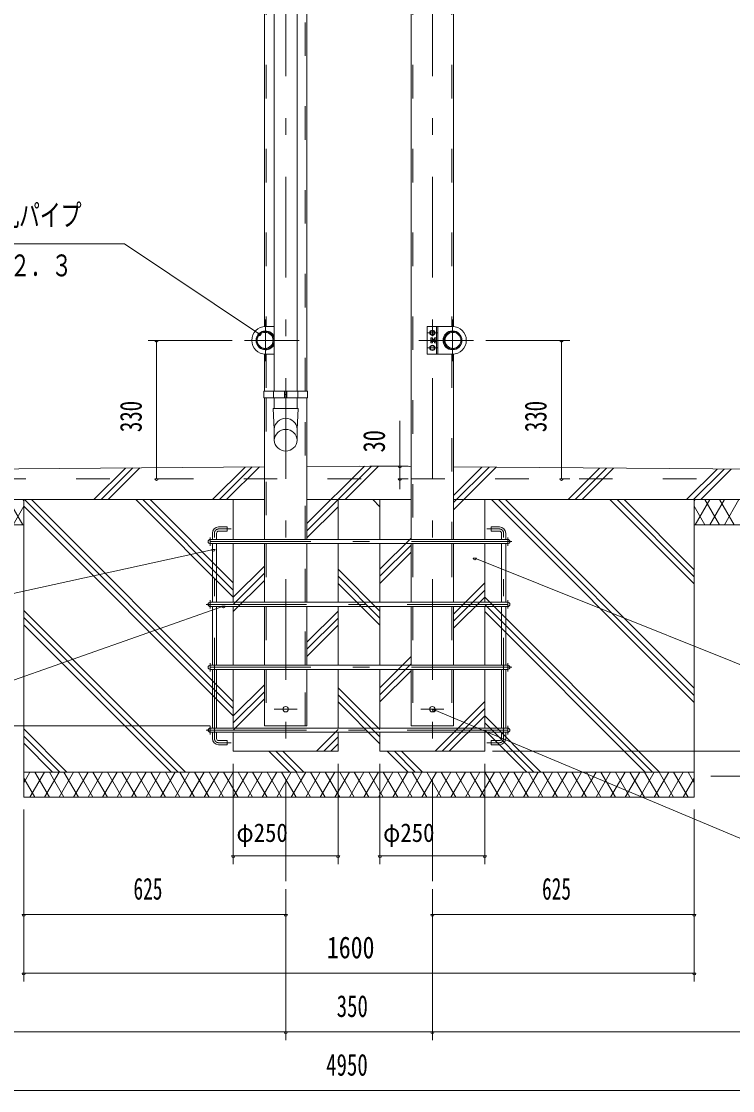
# Model space of a CAD drawing. Units: millimetres, scale not verified, with parts at other scales. Extents: x -35377 to 35394, y -16800 to 16800.
# Drawn here: x 19125 to 25914, y -3848 to 6356 of the extents above; entities that cross this region are included whole.
import ezdxf
from ezdxf.enums import TextEntityAlignment as Align

# ---------------------------------------------------------------- set-up
doc = ezdxf.new("R2010")
doc.units = ezdxf.units.MM
doc.header["$LTSCALE"] = 80
doc.linetypes.add('USER2', pattern=[10, 4, -6])
doc.linetypes.add('USER3', pattern=[24, 12, -5, 2, -5])
for name, color, linetype, lineweight in [('0-6_2-02BOLD', 7, 'Continuous', 18), ('0-7_2-12HIDDEN', 3, 'USER2', 18), ('0-8_2-22CENTER', 3, 'USER3', 18), ('0-9_2-42THIN', 4, 'Continuous', 18), ('0-A_2-52DIM', 3, 'Continuous', 18), ('0-B_2-62HATCH', 2, 'Continuous', 18)]:
    doc.layers.add(name, color=color, linetype=linetype, lineweight=lineweight)
doc.styles.add('ＭＳ ゴシック', font='')
doc.styles.get('ＭＳ ゴシック').set_extended_font_data('MS Gothic')

msp = doc.modelspace()

# ---------------------------------------------------------------- linework, layer by layer
at = {"layer": '0-6_2-02BOLD'}
for p, q in [((21537.92, 8791.89), (21537.92, 2826.27)), ((21757.96, 2826.27), (21757.96, 8791.89)), ((21444.73, 3443.41), (21444.73, 6739.89)), ((21851.13, 6739.89), (21851.13, 2826.28)), ((22844.73, 6739.89), (22844.73, 1411.89)), ((23251.13, 3443.41), (23251.13, 6739.89)), ((21537.92, 3443.89), (21455.93, 3443.89)), ((23087.93, 3443.89), (23087.93, 3179.89)), ((23047.93, 3323.44), (23033.95, 3323.44)), ((23033.95, 3300.34), (23047.93, 3300.34)), ((23067.93, 3323.89), (23047.93, 3323.89)), ((23047.93, 3299.89), (23067.93, 3299.89)), ((23087.93, 3323.44), (23069.95, 3323.44)), ((23069.95, 3300.34), (23087.93, 3300.34)), ((23087.93, 3288.79), (23069.95, 3288.79)), ((23155.12, 3299.89), (23150.73, 3299.89)), ((21444.73, 2826.28), (21444.73, 3180.36)), ((21455.93, 3179.89), (21537.92, 3179.89)), ((23251.13, 1411.89), (23251.13, 3180.36)), ((21444.73, 1411.89), (21444.73, 2762.28)), ((21531.5, 2826.27), (21531.5, 2762.28)), ((21537.89, 2762.28), (21537.89, 2660.41)), ((21635.73, 2762.28), (21635.73, 2826.28)), ((21660.13, 2794.28), (21635.73, 2794.28)), ((21660.13, 2826.28), (21660.13, 2762.28)), ((21757.89, 2762.28), (21757.89, 2660.41)), ((21764.29, 2762.28), (21764.29, 2826.27)), ((21851.13, 2762.28), (21851.13, 1411.89)), ((22347.93, 2111.89), (22829.73, 2109.49)), ((23251.13, 2104.59), (32247.93, 2031.89)), ((21444.73, 1791.89), (12447.93, 1791.89)), ((21147.93, 1791.89), (21147.93, 1411.89)), ((21851.13, 1791.89), (22844.73, 1791.89)), ((22147.93, 1411.89), (22147.93, 1791.89)), ((22547.93, 1791.89), (22547.93, 1411.89)), ((23251.13, 1791.89), (32247.93, 1791.89)), ((23547.93, 1411.89), (23547.93, 1791.89)), ((20947.93, 1411.89), (20947.93, 1471.89)), ((20987.93, 1471.89), (20987.93, 1411.89)), ((23707.93, 1411.89), (23707.93, 1471.89)), ((23747.93, 1471.89), (23747.93, 1411.89)), ((23767.93, 1411.89), (20927.93, 1411.89)), ((20927.93, 1371.89), (23767.93, 1371.89)), ((20947.93, 811.89), (20947.93, 1371.89)), ((20987.93, 1371.89), (20987.93, 811.89)), ((21147.93, 1371.89), (21147.93, 811.89)), ((21444.72, 811.89), (21444.72, 1371.89)), ((21851.13, 1371.89), (21851.13, 811.89)), ((22147.93, 811.89), (22147.93, 1371.89)), ((22547.93, 1371.89), (22547.93, 811.89)), ((22844.73, 1371.89), (22844.73, 811.89)), ((23251.13, 811.89), (23251.13, 1371.89)), ((23547.93, 811.89), (23547.93, 1371.89)), ((23707.93, 811.89), (23707.93, 1371.89)), ((23747.93, 1371.89), (23747.93, 811.89)), ((23767.93, 811.89), (20927.93, 811.89)), ((20927.93, 771.89), (23767.93, 771.89)), ((20947.93, 211.89), (20947.93, 771.89)), ((20987.93, 771.89), (20987.93, 211.89)), ((21147.93, 771.89), (21147.93, 211.89)), ((21444.72, 211.89), (21444.72, 771.89)), ((21851.13, 771.89), (21851.13, 211.89)), ((22147.93, 211.89), (22147.93, 771.89)), ((22547.93, 771.89), (22547.93, 211.89)), ((22844.73, 771.89), (22844.73, 211.89)), ((23251.13, 211.89), (23251.13, 771.89)), ((23547.93, 211.89), (23547.93, 771.89)), ((23707.93, 211.89), (23707.93, 771.89)), ((23747.93, 771.89), (23747.93, 211.89)), ((23767.93, 211.89), (20927.93, 211.89)), ((20927.93, 171.89), (23767.93, 171.89)), ((20947.93, -388.11), (20947.93, 171.89)), ((20987.93, 171.89), (20987.93, -388.11)), ((21147.93, 171.89), (21147.93, -388.11)), ((21851.13, 171.89), (21851.13, -368.11)), ((22147.93, -388.11), (22147.93, 171.89)), ((22547.93, 171.89), (22547.93, -388.11)), ((23547.93, -388.11), (23547.93, 171.89)), ((23707.93, -388.11), (23707.93, 171.89)), ((23747.93, 171.89), (23747.93, -388.11)), ((23767.93, -388.11), (20927.93, -388.11)), ((20927.93, -428.11), (23767.93, -428.11)), ((20947.93, -488.11), (20947.93, -428.11)), ((20987.93, -428.11), (20987.93, -488.11)), ((23687.93, -508.11), (23607.93, -508.11)), ((23707.93, -488.11), (23707.93, -428.11)), ((23747.93, -428.11), (23747.93, -488.11)), ((25547.94, -808.11), (19147.93, -808.11))]:
    msp.add_line(p, q, dxfattribs=at)
for points in [[(23239.93, 3179.89), (22999.94, 3179.89), (22999.94, 3443.89), (23239.93, 3443.89)], [(21537.92, 3302.7), (21536.73, 3303.89), (21536.73, 3319.89), (21537.92, 3321.07)], [(23069.95, 3288.79), (23067.93, 3292.29), (23067.93, 3331.49), (23069.95, 3334.98), (23087.93, 3334.98)], [(23150.73, 3323.89), (23155.12, 3323.89), (23159.13, 3319.89), (23159.13, 3303.89), (23155.12, 3299.89), (23155.12, 3323.89)], [(21529.91, 2660.42), (21537.92, 2461.78), (21537.92, 2358.39)], [(21757.9, 2358.39), (21757.9, 2461.78), (21765.9, 2660.42), (21529.91, 2660.42)], [(19147.93, 1551.89), (12447.93, 1551.89), (12447.93, 2031.89), (21444.73, 2104.59)], [(22844.73, 2107.88), (22347.93, 2111.89), (21851.13, 2107.88)], [(32247.93, 2031.89), (32247.93, 1551.89), (25547.94, 1551.89)], [(25547.94, 1791.89), (25547.94, -1048.11), (19147.93, -1048.11), (19147.93, 1791.89)], [(21007.93, 1491.89), (21087.93, 1491.89), (21087.93, 1531.89), (21007.93, 1531.89)], [(23687.93, 1491.89), (23607.93, 1491.89), (23607.93, 1531.89), (23687.93, 1531.89)], [(21851.13, -368.11), (21444.72, -368.11), (21444.72, 171.89)], [(22844.73, 171.89), (22844.73, -368.11), (23251.13, -368.11), (23251.13, 171.89)], [(21007.93, -508.11), (21087.93, -508.11), (21087.93, -548.11), (21007.93, -548.11)], [(21147.93, -428.11), (21147.93, -608.11), (22147.93, -608.11), (22147.93, -428.11)], [(22547.93, -428.11), (22547.93, -608.11), (23547.93, -608.11), (23547.93, -428.11)], [(23607.93, -508.11), (23607.93, -548.11), (23687.93, -548.11)]]:
    msp.add_lwpolyline(points, dxfattribs=at)
for points in [[(23067.93, 3372.34), (23047.93, 3360.79), (23027.93, 3372.34), (23027.93, 3395.43), (23047.93, 3406.98), (23067.93, 3395.43)], [(23031.93, 3331.49), (23033.95, 3334.98), (23047.93, 3334.98), (23047.93, 3288.79), (23033.95, 3288.79), (23031.93, 3292.29)], [(23067.93, 3228.34), (23067.93, 3251.43), (23047.93, 3262.98), (23027.93, 3251.43), (23027.93, 3228.34), (23047.93, 3216.79)], [(21438.33, 2762.28), (21857.51, 2762.28), (21857.51, 2826.27), (21438.33, 2826.27)]]:
    msp.add_lwpolyline(points, close=True, dxfattribs=at)
for centre, radius in [((21451.33, 3311.89), 85.4), ((21451.33, 3311.89), 76.2), ((23047.93, 3383.89), 25), ((23047.93, 3383.89), 19.6), ((23239.93, 3311.89), 90), ((23244.53, 3311.89), 85.4), ((23244.53, 3311.89), 76.2), ((23047.93, 3239.89), 25), ((23047.93, 3239.89), 19.6), ((21647.93, -208.11), 26), ((23047.93, -208.11), 26)]:
    msp.add_circle(centre, radius, dxfattribs=at)
for centre, radius, start, end in [((21455.93, 3311.89), 132, 90, 270), ((21455.93, 3311.89), 90, 24.35742, 335.64255), ((23239.93, 3311.89), 132, 270, 90), ((23065.97, 3311.89), 34.04, 160.17087, 199.83131), ((23041.2, 3294.57), 9.27, 141.46855, 180), ((23041.2, 3329.21), 9.26, 180, 218.54622), ((23077.19, 3329.21), 9.27, 180, 218.53142), ((23077.19, 3294.57), 9.26, 141.45375, 180), ((23101.98, 3311.89), 34.04, 160.16866, 199.8291), ((21647.92, 2457.86), 110.21, 3.55865, 176.44131), ((21647.92, 2351.56), 110.21, 3.55865, 176.44131), ((21647.92, 2365.24), 110.21, 183.56302, 356.43695), ((21007.93, 1471.89), 60, 90, 180), ((23687.93, 1471.89), 60, 0, 90), ((21007.93, 1471.89), 20, 90, 180), ((23687.93, 1471.89), 20, 0, 90), ((20927.93, 1391.89), 20, 90, 270), ((23767.93, 1391.89), 20, 270, 90), ((20927.93, 791.89), 20, 90, 270), ((23767.93, 791.89), 20, 270, 90), ((20927.93, 191.89), 20, 90, 270), ((23767.93, 191.89), 20, 270, 90), ((20927.93, -408.11), 20, 90, 270), ((23767.93, -408.11), 20, 270, 90), ((21007.93, -488.11), 60, 180, 270), ((21007.93, -488.11), 20, 180, 270), ((23687.93, -488.11), 60, 270, 0), ((23687.93, -488.11), 20, 270, 0)]:
    msp.add_arc(centre, radius, start, end, dxfattribs=at)
at = {"layer": '0-7_2-12HIDDEN'}
for p, q in [((21461.53, 6739.89), (21461.53, 3443.89)), ((21834.33, 2826.28), (21834.33, 6739.89)), ((22861.53, 6739.89), (22861.53, 1411.89)), ((23234.33, 6739.89), (23234.33, 3443.89)), ((23100.73, 3443.89), (23100.73, 3179.89)), ((21461.53, 3179.89), (21461.53, 2826.28)), ((23234.33, 3179.89), (23234.33, 1411.89)), ((21461.53, 2762.28), (21461.53, 1411.89)), ((21834.33, 1411.89), (21834.33, 2762.28)), ((12447.93, 1991.89), (32247.93, 1991.89)), ((21461.53, 1371.89), (21461.53, 811.89)), ((21834.33, 811.89), (21834.33, 1371.89)), ((22861.53, 1371.89), (22861.53, 811.89)), ((23234.33, 1371.89), (23234.33, 811.89)), ((21461.53, 771.89), (21461.53, 211.89)), ((21834.33, 211.89), (21834.33, 771.89)), ((22861.53, 771.89), (22861.53, 211.89)), ((23234.33, 771.89), (23234.33, 211.89)), ((21461.53, 171.89), (21461.53, -368.11)), ((21834.33, -368.11), (21834.33, 171.89)), ((22861.53, 171.89), (22861.53, -368.11)), ((23234.33, 171.89), (23234.33, -368.11))]:
    msp.add_line(p, q, dxfattribs=at)
at = {"layer": '0-8_2-22CENTER'}
for p, q in [((21647.93, -1848.11), (21647.93, 9855.89)), ((23047.93, -1848.11), (23047.93, 9855.89)), ((21455.93, 3511.89), (21455.93, 3111.89)), ((23239.93, 3511.89), (23239.93, 3111.89)), ((22997.93, 3383.89), (23097.93, 3383.89)), ((21255.94, 3311.89), (21775.93, 3311.89)), ((22919.93, 3311.89), (23439.92, 3311.89)), ((23097.93, 3239.89), (22995.31, 3239.89)), ((20927.93, 1431.89), (20927.93, 1351.89)), ((20967.93, -488.11), (20967.93, 1471.89)), ((21007.93, 1511.89), (21127.93, 1511.89)), ((23687.93, 1511.89), (23567.93, 1511.89)), ((23727.93, -488.11), (23727.93, 1471.89)), ((23767.93, 1431.89), (23767.93, 1351.89)), ((23807.93, 1391.89), (20887.93, 1391.89)), ((20927.93, 751.89), (20927.93, 831.89)), ((23767.93, 831.89), (23767.93, 751.89)), ((20887.93, 791.89), (23807.93, 791.89)), ((20927.93, 231.89), (20927.93, 151.89)), ((23767.93, 231.89), (23767.93, 151.89)), ((23807.93, 191.89), (20887.93, 191.89)), ((21539.12, -208.11), (21756.74, -208.11)), ((23156.74, -208.11), (22939.12, -208.11)), ((20887.93, -408.11), (23807.93, -408.11)), ((20927.93, -368.11), (20927.93, -448.11)), ((23767.93, -368.11), (23767.93, -448.11)), ((21127.93, -528.11), (21007.93, -528.11)), ((23567.93, -528.11), (23687.93, -528.11))]:
    msp.add_line(p, q, dxfattribs=at)
for centre, start, end in [((21007.93, 1471.89), 90, 180), ((23687.93, 1471.89), 0, 90), ((21007.93, -488.11), 180, 270), ((23687.93, -488.11), 270, 0)]:
    msp.add_arc(centre, 40, start, end, dxfattribs=at)
at = {"layer": '0-9_2-42THIN'}
for p, q in [((23047.93, 3320.69), (23067.93, 3320.69)), ((23067.93, 3303.09), (23047.93, 3303.09)), ((23158.33, 3320.69), (23150.35, 3320.69)), ((23150.35, 3303.09), (23158.33, 3303.09))]:
    msp.add_line(p, q, dxfattribs=at)
at = {"layer": '0-A_2-52DIM'}
for p, q in [((21412.86, 3370.25), (21380.86, 3370.25)), ((20335.93, 3311.89), (21135.94, 3311.89)), ((20431.93, 3311.89), (20399.93, 3311.89)), ((23559.92, 3311.89), (24359.93, 3311.89)), ((24295.93, 3311.89), (24263.93, 3311.89)), ((22737.58, 1891.46), (22737.58, 2543.89)), ((22817.58, 2111.89), (22450.47, 2111.89)), ((22753.58, 2111.89), (22721.58, 2111.89)), ((20431.93, 1991.89), (20399.93, 1991.89)), ((22753.58, 1991.89), (22721.58, 1991.89)), ((22737.58, 1991.89), (22817.58, 1991.89)), ((24295.93, 1991.89), (24263.93, 1991.89)), ((20974.17, 1314.95), (20942.17, 1314.95)), ((23469.1, 1234.46), (23437.1, 1234.46)), ((21071.7, 776.26), (21039.7, 776.26)), ((23080.63, -215.72), (23048.63, -215.72)), ((9687.92, -368.11), (20924.73, -368.11)), ((23621.15, -608.11), (26467.94, -608.11)), ((21147.93, -1688.11), (21147.93, -728.11)), ((22147.93, -1688.11), (22147.93, -728.11)), ((22547.93, -728.11), (22547.93, -1688.11)), ((23547.93, -1688.11), (23547.93, -728.11)), ((26467.94, -848.11), (25706.08, -848.11)), ((19147.93, -2808.11), (19147.93, -1164.29)), ((25547.93, -1164.29), (25547.93, -2808.11)), ((21163.93, -1608.11), (21131.93, -1608.11)), ((22147.93, -1608.11), (21147.93, -1608.11)), ((22163.93, -1608.11), (22131.93, -1608.11)), ((22563.93, -1608.11), (22531.93, -1608.11)), ((22547.93, -1608.11), (23547.93, -1608.11)), ((23563.93, -1608.11), (23531.93, -1608.11)), ((21647.93, -1925.64), (21647.93, -3368.11)), ((23047.93, -3368.11), (23047.93, -1925.64)), ((19163.93, -2168.11), (19131.93, -2168.11)), ((19147.93, -2168.11), (21647.93, -2168.11)), ((21663.93, -2168.11), (21631.93, -2168.11)), ((23063.93, -2168.11), (23031.93, -2168.11)), ((25547.93, -2168.11), (23047.93, -2168.11)), ((25563.93, -2168.11), (25531.93, -2168.11)), ((19163.93, -2728.11), (19131.93, -2728.11)), ((25547.93, -2728.11), (19147.93, -2728.11)), ((25563.93, -2728.11), (25531.93, -2728.11)), ((32247.93, -3288.11), (12447.93, -3288.11)), ((21663.93, -3288.11), (21631.93, -3288.11)), ((23063.93, -3288.11), (23031.93, -3288.11)), ((32247.93, -3848.1), (12447.93, -3848.1))]:
    msp.add_line(p, q, dxfattribs=at)
for points in [[(21396.86, 3370.25), (20107.93, 4231.89), (17867.93, 4231.89)], [(20495.94, 1991.89), (20415.93, 1991.89), (20415.93, 3311.89)], [(24279.93, 3311.89), (24279.93, 1991.89), (24359.93, 1991.89)], [(20958.17, 1314.95), (18883.23, 862.29), (16883.23, 862.29)], [(29615.32, -242.74), (27135.32, -242.74), (23453.1, 1234.46)], [(16163.23, 13.27), (18883.23, 13.27), (21055.7, 776.26)], [(23064.63, -215.72), (27135.32, -1922.74), (30335.32, -1922.74)]]:
    msp.add_lwpolyline(points, dxfattribs=at)
for centre in [(21396.86, 3370.25), (20415.93, 3311.89), (24279.93, 3311.89), (22737.58, 2111.89), (20415.93, 1991.89), (22737.58, 1991.89), (24279.93, 1991.89), (20958.17, 1314.95), (23453.1, 1234.46), (21055.7, 776.26), (23064.63, -215.72), (21147.93, -1608.11), (22147.93, -1608.11), (22547.93, -1608.11), (23547.93, -1608.11), (19147.93, -2168.11), (21647.93, -2168.11), (23047.93, -2168.11), (25547.93, -2168.11), (19147.93, -2728.11), (25547.93, -2728.11), (21647.93, -3288.11), (23047.93, -3288.11)]:
    msp.add_arc(centre, 16, 180, 0, dxfattribs=at)
at = {"layer": '0-B_2-62HATCH'}
for p, q in [((19817.31, 1791.89), (20118.89, 2093.47)), ((20187.34, 2094.03), (19885.19, 1791.89)), ((19953.08, 1791.89), (20255.79, 2094.6)), ((21259.69, 2102.9), (20948.68, 1791.89)), ((21016.56, 1791.89), (21328.14, 2103.46)), ((21396.59, 2104.03), (21084.45, 1791.89)), ((21851.13, 1562.97), (22399.8, 2111.63)), ((22467.34, 2111.29), (21851.13, 1495.09)), ((22215.82, 1791.89), (22534.89, 2110.96)), ((23589.05, 2101.63), (23251.12, 1763.71)), ((23521.72, 2102.19), (23251.13, 1831.59)), ((23251.13, 1695.83), (23656.38, 2101.08)), ((24643.82, 2092.92), (24342.79, 1791.89)), ((24410.68, 1791.89), (24711.15, 2092.36)), ((24778.47, 2091.8), (24478.56, 1791.89)), ((25474.16, 1791.89), (25765.92, 2083.64)), ((25542.05, 1791.89), (25833.25, 2083.09)), ((25900.57, 2082.53), (25609.93, 1791.89)), ((18999.29, 1791.89), (19137.85, 1551.89)), ((19137.86, 1791.89), (19147.93, 1774.44)), ((19153.82, 1791.89), (21147.93, -202.22)), ((21147.93, -134.33), (19221.7, 1791.89)), ((20217.31, 1791.89), (21147.93, 861.27)), ((21147.93, 929.15), (20285.19, 1791.89)), ((20353.07, 1791.89), (21147.93, 997.04)), ((22480.05, 1791.89), (22547.93, 1724.01)), ((25547.94, -144.63), (23611.42, 1791.89)), ((23679.3, 1791.89), (25547.94, -76.74)), ((25547.94, -8.86), (23747.19, 1791.89)), ((24742.79, 1791.89), (25547.94, 986.75)), ((25547.94, 1054.63), (24810.68, 1791.89)), ((24878.56, 1791.89), (25547.94, 1122.51)), ((25547.94, 1774.48), (25557.99, 1791.89)), ((25696.55, 1791.89), (25557.99, 1551.89)), ((25650.37, 1791.89), (25788.93, 1551.89)), ((25835.12, 1791.89), (25696.55, 1551.89)), ((25927.49, 1551.89), (25788.93, 1791.89)), ((25835.12, 1551.89), (25973.68, 1791.89)), ((19147.93, 1729.34), (19045.48, 1551.89)), ((21147.93, -270.1), (19147.93, 1729.9)), ((21851.13, 1427.2), (22147.93, 1724)), ((25650.37, 1551.89), (25547.94, 1729.3)), ((22547.93, 1128.39), (22844.73, 1425.19)), ((22844.73, 1357.31), (22547.93, 1060.51)), ((22547.93, 992.63), (22844.73, 1289.43)), ((21147.93, 859.76), (21444.72, 1156.56)), ((22147.93, 1128.4), (22547.93, 728.41)), ((21444.72, 1088.68), (21147.93, 791.88)), ((21147.93, 724), (21444.72, 1020.79)), ((22547.93, 660.52), (22147.93, 1060.52)), ((22147.93, 992.64), (22547.93, 592.64)), ((23251.13, 700.22), (23547.93, 997.02)), ((23547.93, 929.14), (23251.13, 632.34)), ((23251.13, 564.46), (23547.93, 861.26)), ((23547.93, 859.78), (25215.81, -808.11)), ((19147.93, 734.29), (20690.33, -808.11)), ((21851.13, 431.6), (22147.93, 728.39)), ((23547.93, 791.89), (25147.93, -808.11)), ((25080.05, -808.11), (23547.93, 724.01)), ((20622.45, -808.11), (19147.93, 666.41)), ((22147.93, 660.51), (21851.13, 363.71)), ((19147.93, 598.53), (20554.57, -808.11)), ((21851.13, 295.83), (22147.93, 592.63)), ((22844.73, 293.82), (22547.93, -2.98)), ((22547.93, -70.86), (22844.73, 225.94)), ((22844.73, 158.05), (22547.93, -138.74)), ((21147.93, -271.61), (21444.72, 25.19)), ((21444.72, -42.7), (21147.93, -339.49)), ((22547.93, -402.97), (22147.93, -2.97)), ((22147.93, -70.85), (22547.93, -470.85)), ((21147.93, -407.37), (21444.72, -110.58)), ((22547.93, -538.73), (22147.93, -138.73)), ((23547.93, -134.35), (23074.17, -608.11)), ((23142.05, -608.11), (23547.93, -202.23)), ((23547.93, -270.11), (23209.93, -608.11)), ((24084.44, -808.11), (23547.93, -271.6)), ((19558.96, -808.11), (19147.93, -397.08)), ((22147.93, -402.98), (21942.8, -608.11)), ((23547.93, -339.48), (24016.56, -808.11)), ((23948.68, -808.11), (23547.93, -407.36)), ((19147.93, -464.96), (19491.08, -808.11)), ((22010.68, -608.11), (22147.93, -470.86)), ((19423.2, -808.11), (19147.93, -532.84)), ((21685.94, -808.11), (21485.94, -608.11)), ((21553.82, -608.11), (21753.82, -808.11)), ((21821.7, -808.11), (21621.7, -608.11)), ((22147.93, -538.74), (22078.56, -608.11)), ((22817.31, -808.11), (22617.31, -608.11)), ((22685.19, -608.11), (22885.19, -808.11)), ((22953.07, -808.11), (22753.08, -608.11)), ((19207.15, -808.11), (19147.93, -910.68)), ((19207.15, -1048.11), (19345.71, -808.11)), ((19391.9, -1048.11), (19253.34, -808.11)), ((19484.28, -808.11), (19345.71, -1048.11)), ((19530.47, -1048.11), (19391.9, -808.11)), ((19622.84, -808.11), (19484.28, -1048.11)), ((19530.47, -808.11), (19669.03, -1048.11)), ((19622.84, -1048.11), (19761.4, -808.11)), ((19807.59, -1048.11), (19669.03, -808.11)), ((19899.97, -808.11), (19761.4, -1048.11)), ((19807.59, -808.11), (19946.16, -1048.11)), ((19899.97, -1048.11), (20038.53, -808.11)), ((20084.72, -1048.11), (19946.16, -808.11)), ((20177.1, -808.11), (20038.53, -1048.11)), ((20084.72, -808.11), (20223.29, -1048.11)), ((20177.1, -1048.11), (20315.66, -808.11)), ((20361.85, -1048.11), (20223.29, -808.11)), ((20454.22, -808.11), (20315.66, -1048.11)), ((20361.85, -808.11), (20500.42, -1048.11)), ((20454.22, -1048.11), (20592.79, -808.11)), ((20638.98, -1048.11), (20500.42, -808.11)), ((20731.35, -808.11), (20592.79, -1048.11)), ((20638.98, -808.11), (20777.55, -1048.11)), ((20731.35, -1048.11), (20869.92, -808.11)), ((20916.11, -1048.11), (20777.55, -808.11)), ((21008.48, -808.11), (20869.92, -1048.11)), ((20916.11, -808.11), (21054.67, -1048.11)), ((21008.48, -1048.11), (21147.05, -808.11)), ((21193.24, -1048.11), (21054.67, -808.11)), ((21285.61, -808.11), (21147.05, -1048.11)), ((21193.24, -808.11), (21331.8, -1048.11)), ((21285.61, -1048.11), (21424.17, -808.11)), ((21470.36, -1048.11), (21331.8, -808.11)), ((21562.74, -808.11), (21424.17, -1048.11)), ((21470.36, -808.11), (21608.93, -1048.11)), ((21562.74, -1048.11), (21701.3, -808.11)), ((21747.49, -1048.11), (21608.93, -808.11)), ((21839.87, -808.11), (21701.3, -1048.11)), ((21747.49, -808.11), (21886.05, -1048.11)), ((21839.87, -1048.11), (21978.43, -808.11)), ((22024.62, -1048.11), (21886.05, -808.11)), ((22116.99, -808.11), (21978.43, -1048.11)), ((22024.62, -808.11), (22163.18, -1048.11)), ((22116.99, -1048.11), (22255.56, -808.11)), ((22301.75, -1048.11), (22163.18, -808.11)), ((22394.12, -808.11), (22255.56, -1048.11)), ((22301.75, -808.11), (22440.31, -1048.11)), ((22394.12, -1048.11), (22532.68, -808.11)), ((22578.88, -1048.11), (22440.31, -808.11)), ((22671.25, -808.11), (22532.68, -1048.11)), ((22578.88, -808.11), (22717.44, -1048.11)), ((22671.25, -1048.11), (22809.81, -808.11)), ((22717.44, -808.11), (22856.01, -1048.11)), ((22809.81, -1048.11), (22948.38, -808.11)), ((22856.01, -808.11), (22994.57, -1048.11)), ((22948.38, -1048.11), (23086.94, -808.11)), ((23133.13, -1048.11), (22994.57, -808.11)), ((23225.51, -808.11), (23086.94, -1048.11)), ((23133.13, -808.11), (23271.7, -1048.11)), ((23225.51, -1048.11), (23364.07, -808.11)), ((23410.26, -1048.11), (23271.7, -808.11)), ((23502.64, -808.11), (23364.07, -1048.11)), ((23410.26, -808.11), (23548.82, -1048.11)), ((23502.63, -1048.11), (23641.2, -808.11)), ((23687.39, -1048.11), (23548.82, -808.11)), ((23779.76, -808.11), (23641.2, -1048.11)), ((23687.39, -808.11), (23825.95, -1048.11)), ((23779.76, -1048.11), (23918.33, -808.11)), ((23964.52, -1048.11), (23825.95, -808.11)), ((24056.89, -808.11), (23918.33, -1048.11)), ((23964.52, -808.11), (24103.08, -1048.11)), ((24056.89, -1048.11), (24195.46, -808.11)), ((24241.64, -1048.11), (24103.08, -808.11)), ((24334.02, -808.11), (24195.45, -1048.11)), ((24241.64, -808.11), (24380.21, -1048.11)), ((24334.02, -1048.11), (24472.58, -808.11)), ((24518.77, -1048.11), (24380.21, -808.11)), ((24611.15, -808.11), (24472.58, -1048.11)), ((24518.77, -808.11), (24657.34, -1048.11)), ((24611.15, -1048.11), (24749.71, -808.11)), ((24795.9, -1048.11), (24657.34, -808.11)), ((24888.28, -808.11), (24749.71, -1048.11)), ((24795.9, -808.11), (24934.47, -1048.11)), ((24888.28, -1048.11), (25026.84, -808.11)), ((25073.03, -1048.11), (24934.47, -808.11)), ((25165.41, -808.11), (25026.84, -1048.11)), ((25211.59, -1048.11), (25073.03, -808.11)), ((25303.97, -808.11), (25165.41, -1048.11)), ((25211.59, -808.11), (25350.16, -1048.11)), ((25303.97, -1048.11), (25442.54, -808.11)), ((25488.72, -1048.11), (25350.16, -808.11)), ((25488.72, -808.11), (25547.94, -910.68)), ((19147.93, -865.54), (19253.34, -1048.11)), ((25547.94, -865.54), (25442.53, -1048.11))]:
    msp.add_line(p, q, dxfattribs=at)

# ---------------------------------------------------------------- texts
at = {"layer": '0-A_2-52DIM', "color": 7, "style": 'ＭＳ ゴシック'}
for s, height, width, p in [('車止め：丸パイプ', 208.4, 0.7, (18107.94, 4340.32)), ('φ４２．７×２．３', 208.4, 0.7, (17867.93, 3860.31)), ('φ250', 177.1, 0.9, (21177.93, -1528.11)), ('φ250', 177.1, 0.9, (22577.93, -1528.11)), ('625', 208.4, 0.65, (20195.02, -2088.11)), ('625', 208.4, 0.65, (24095.02, -2088.11)), ('1600', 208.4, 0.8, (22041.51, -2648.11)), ('350', 208.4, 0.7, (22134.7, -3208.11)), ('4950', 208.4, 0.7, (22034.4, -3768.1))]:
    msp.add_text(s, height=height, dxfattribs=dict(at, width=width)).set_placement(p, align=Align.BOTTOM_LEFT)
for s, width, p in [('330', 0.7, (20335.93, 2436.17)), ('330', 0.7, (24199.93, 2436.17)), ('30', 0.75, (22657.58, 2242.59))]:
    msp.add_text(s, height=208.4, rotation=90, dxfattribs=dict(at, width=width)).set_placement(p, align=Align.BOTTOM_LEFT)

doc.saveas('drawing.dxf')
